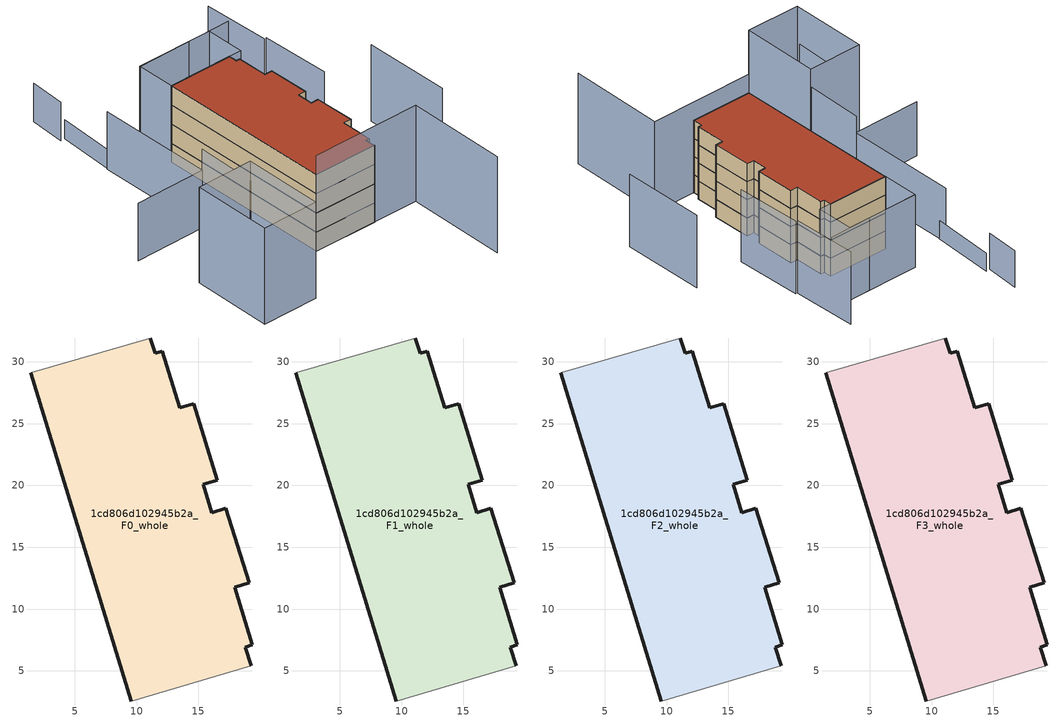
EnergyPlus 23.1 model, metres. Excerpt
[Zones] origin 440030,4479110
1cd806d102945b2a_F0_whole
 floor ground (EU_floor_Construction): 19.26,5.42 18.78,6.92 19.36,7.09 17.92,11.78 19.09,12.12 17.22,18.13 16.08,17.79 15.38,20.08 16.53,20.43 14.62,26.61 13.49,26.29 12.05,30.84 11.5,30.68 11.11,31.92 1.41,29.11 9.55,2.56 z0
 wall outside (EU_wall_Construction): 11.11,31.92 11.5,30.68 12.05,30.84 13.49,26.29 14.62,26.61 16.53,20.43 15.38,20.08 16.08,17.79 17.22,18.13 19.09,12.12 17.92,11.78 19.36,7.09 18.78,6.92 19.26,5.42 / 9.55,2.56 1.41,29.11 z0:3
 wall adiabatic (EU_wall_Construction): 19.26,5.42 9.55,2.56 / 1.41,29.11 11.11,31.92 z0:3
1cd806d102945b2a_F1_whole
 floor to 1cd806d102945b2a_F0_whole (EU_floor_Construction): 19.26,5.42 18.78,6.92 19.36,7.09 17.92,11.78 19.09,12.12 17.21,18.13 16.07,17.79 15.38,20.08 16.53,20.43 14.62,26.61 13.49,26.29 12.05,30.84 11.5,30.68 11.11,31.92 1.41,29.11 9.55,2.56 z3
 wall outside (EU_wall_Construction): 11.11,31.92 11.5,30.68 12.05,30.84 13.49,26.29 14.62,26.61 16.53,20.43 15.38,20.08 16.08,17.79 17.22,18.13 19.09,12.12 17.92,11.78 19.36,7.09 18.78,6.92 19.26,5.42 / 9.55,2.56 1.41,29.11 z3:6
 wall adiabatic (EU_wall_Construction): 19.26,5.42 9.55,2.56 / 1.41,29.11 11.11,31.92 z3:6
1cd806d102945b2a_F2_whole
 floor to 1cd806d102945b2a_F1_whole (EU_floor_Construction): 19.26,5.42 18.78,6.92 19.36,7.09 17.92,11.78 19.09,12.12 17.21,18.13 16.07,17.79 15.38,20.08 16.53,20.43 14.62,26.61 13.49,26.29 12.05,30.84 11.5,30.68 11.11,31.92 1.41,29.11 9.55,2.56 z6
 wall outside (EU_wall_Construction): 11.11,31.92 11.5,30.68 12.05,30.84 13.49,26.29 14.62,26.61 16.53,20.43 15.38,20.08 16.08,17.79 17.22,18.13 19.09,12.12 17.92,11.78 19.36,7.09 18.78,6.92 19.26,5.42 / 9.55,2.56 1.41,29.11 z6:9
 wall adiabatic (EU_wall_Construction): 19.26,5.42 9.55,2.56 / 1.41,29.11 11.11,31.92 z6:9
1cd806d102945b2a_F3_whole
 floor to 1cd806d102945b2a_F2_whole (EU_floor_Construction): 19.26,5.42 18.78,6.92 19.36,7.09 17.92,11.78 19.09,12.12 17.21,18.13 16.07,17.79 15.38,20.08 16.53,20.43 14.62,26.61 13.49,26.29 12.05,30.84 11.5,30.68 11.11,31.92 1.41,29.11 9.55,2.56 z9
 wall outside (EU_wall_Construction): 11.11,31.92 11.5,30.68 12.05,30.84 13.49,26.29 14.62,26.61 16.53,20.43 15.38,20.08 16.08,17.79 17.22,18.13 19.09,12.12 17.92,11.78 19.36,7.09 18.78,6.92 19.26,5.42 / 9.55,2.56 1.41,29.11 z9:12
 wall adiabatic (EU_wall_Construction): 19.26,5.42 9.55,2.56 / 1.41,29.11 11.11,31.92 z9:12
 roof outside (EU_roof_Construction): 14.62,26.61 16.53,20.43 15.38,20.08 16.08,17.79 17.22,18.13 19.09,12.12 17.92,11.78 19.36,7.09 18.78,6.92 19.26,5.42 9.55,2.56 1.41,29.11 11.11,31.92 11.5,30.68 12.05,30.84 13.49,26.29 z12
shading: 9.55,2.56 26.12,7.42 / 26.12,7.42 30.56,-7.72 / -3.62,-9.63 -7.22,2.52 / -7.22,2.52 1.32,5.05 / 1.32,5.05 4.92,-7.1 / 4.92,-7.1 -3.62,-9.63 z0:15; 32.84,13.52 28.82,26.48 / 20.64,23.45 17.2,33.7 / 16.92,33.61 13.59,43.55 / 14.44,39.32 -0.31,34.77 / -1.24,14.11 1.28,4.91 / -0.33,34.85 11.22,38.29 / 11.22,38.29 12.96,32.45 / 12.96,32.45 1.41,29.01 / 1.41,29.01 -0.33,34.85 z0:12; -5.81,-0.96 -3.74,-9.21 / -6.7,31.21 -1.41,13.75 / -1.41,13.75 -12.18,10.48 z0:9; -8.69,39.92 -6.33,29.98 z0:3; -10.6,45.13 -9.32,39.75 z0:6
[Building]
EU S2 Campaign: North Axis=0; Terrain=City; Solar Distribution=FullExterior
[Site:Location]
Madrid: Latitude=40.5; Longitude=-3.5; Time Zone=1; Elevation=609
[SizingPeriod:WeatherFileDays]
AnnualSizingPeriod: Begin Month=1; Begin Day of Month=1; End Month=12; End Day of Month=31; Day of Week for Start Day=Monday; Use Weather File Daylight Saving Period=No; Use Weather File Rain and Snow Indicators=No
[MATERIAL]
EU_InternalMass_Material: Roughness=MediumRough; Thickness=0.1; Conductivity=1; Density=1800; Specific Heat=900; Thermal Absorptance=0.9; Solar Absorptance=0.7; Visible Absorptance=0.7
[MATERIAL:NOMASS] Roughness=MediumRough; Thermal Absorptance=0.9; Solar Absorptance=0.7; Visible Absorptance=0.7
Name | Thermal Resistance
EU_wall_NoMass | 1.60022
EU_roof_NoMass | 1.57597
EU_floor_NoMass | 0.470652
[CONSTRUCTION]
EU_wall_Construction: EU_wall_NoMass
EU_roof_Construction: EU_roof_NoMass
EU_floor_Construction: EU_floor_NoMass
EU_InternalMass_Construction: EU_InternalMass_Material
[ZONE] Type=1; Multiplier=1; Ceiling Height=autocalculate; Volume=931.779; Floor Area=autocalculate; Part of Total Floor Area=Yes
1cd806d102945b2a_F0_whole; 1cd806d102945b2a_F1_whole; 1cd806d102945b2a_F2_whole; 1cd806d102945b2a_F3_whole
[INTERNALMASS] Construction=EU_InternalMass_Construction; Surface Area=310.593
Name | Zone or ZoneList
1cd806d102945b2a_F0_whole_EU_InternalMass | 1cd806d102945b2a_F0_whole
1cd806d102945b2a_F1_whole_EU_InternalMass | 1cd806d102945b2a_F1_whole
1cd806d102945b2a_F2_whole_EU_InternalMass | 1cd806d102945b2a_F2_whole
1cd806d102945b2a_F3_whole_EU_InternalMass | 1cd806d102945b2a_F3_whole
[OTHEREQUIPMENT] Fuel Type=Electricity; Design Level Calculation Method=Watts/Area; Power per Zone Floor Area=1; Fraction Latent=0; Fraction Radiant=0; Fraction Lost=0; Carbon Dioxide Generation Rate=0; EndUse Subcategory=EU_Step8_InternalGains
Name | Zone or ZoneList or Space or SpaceList | Schedule
EU_Step8_InternalGain_1cd806d102945b2a_F0_whole_f000 | 1cd806d102945b2a_F0_whole | EU_Step8_GainSchedule_1cd806d102945b2a_F0_whole_f000
EU_Step8_InternalGain_1cd806d102945b2a_F1_whole_f000 | 1cd806d102945b2a_F1_whole | EU_Step8_GainSchedule_1cd806d102945b2a_F1_whole_f000
EU_Step8_InternalGain_1cd806d102945b2a_F2_whole_f000 | 1cd806d102945b2a_F2_whole | EU_Step8_GainSchedule_1cd806d102945b2a_F2_whole_f000
EU_Step8_InternalGain_1cd806d102945b2a_F3_whole_f000 | 1cd806d102945b2a_F3_whole | EU_Step8_GainSchedule_1cd806d102945b2a_F3_whole_f000
[ZONEVENTILATION:DESIGNFLOWRATE] Schedule=EU_AlwaysOn; Design Flow Rate Calculation Method=AirChanges/Hour; Air Changes per Hour=0.480704; Ventilation Type=Natural; Fan Pressure Rise=0; Fan Total Efficiency=1; Constant Term Coefficient=1; Temperature Term Coefficient=0; Velocity Term Coefficient=0; Velocity Squared Term Coefficient=0; Minimum Indoor Temperature=-100; Maximum Indoor Temperature=100; Delta Temperature=-100; Minimum Outdoor Temperature=-100; Maximum Outdoor Temperature=100; Maximum Wind Speed=40
Name | Zone or ZoneList or Space or SpaceList
EU_ConstantAir_1cd806d102945b2a_F0_whole | 1cd806d102945b2a_F0_whole
EU_ConstantAir_1cd806d102945b2a_F1_whole | 1cd806d102945b2a_F1_whole
EU_ConstantAir_1cd806d102945b2a_F2_whole | 1cd806d102945b2a_F2_whole
EU_ConstantAir_1cd806d102945b2a_F3_whole | 1cd806d102945b2a_F3_whole
[HVACTEMPLATE:THERMOSTAT] Constant Heating Setpoint=20; Constant Cooling Setpoint=50
EU_HeatOnly_1cd806d102945b2a_F0_whole; EU_HeatOnly_1cd806d102945b2a_F1_whole; EU_HeatOnly_1cd806d102945b2a_F2_whole; EU_HeatOnly_1cd806d102945b2a_F3_whole
[HVACTEMPLATE:ZONE:IDEALLOADSAIRSYSTEM] System Availability Schedule=EU_AlwaysOn; Maximum Heating Supply Air Temperature=50; Minimum Cooling Supply Air Temperature=13; Maximum Heating Supply Air Humidity Ratio=0.0156; Minimum Cooling Supply Air Humidity Ratio=0.0077; Heating Limit=NoLimit; Cooling Limit=NoLimit; Heating Availability Schedule=EU_AlwaysOn; Cooling Availability Schedule=EU_CoolingOff; Dehumidification Control Type=ConstantSensibleHeatRatio; Cooling Sensible Heat Ratio=0.7; Dehumidification Setpoint=60; Humidification Control Type=None; Humidification Setpoint=30; Outdoor Air Method=None; Outdoor Air Flow Rate per Person=0.00944; Outdoor Air Flow Rate per Zone Floor Area=0; Outdoor Air Flow Rate per Zone=0; Demand Controlled Ventilation Type=None; Outdoor Air Economizer Type=NoEconomizer; Heat Recovery Type=None; Sensible Heat Recovery Effectiveness=0.7; Latent Heat Recovery Effectiveness=0.65
Name | Template Thermostat
1cd806d102945b2a_F0_whole | EU_HeatOnly_1cd806d102945b2a_F0_whole
1cd806d102945b2a_F1_whole | EU_HeatOnly_1cd806d102945b2a_F1_whole
1cd806d102945b2a_F2_whole | EU_HeatOnly_1cd806d102945b2a_F2_whole
1cd806d102945b2a_F3_whole | EU_HeatOnly_1cd806d102945b2a_F3_whole
[SIZING:ZONE] Zone Cooling Design Supply Air Temperature Input Method=SupplyAirTemperature; Zone Cooling Design Supply Air Temperature=13; Zone Heating Design Supply Air Temperature Input Method=SupplyAirTemperature; Zone Heating Design Supply Air Temperature=50; Zone Cooling Design Supply Air Humidity Ratio=0.008; Zone Heating Design Supply Air Humidity Ratio=0.008; Cooling Design Air Flow Method=DesignDay; Cooling Design Air Flow Rate=0; Cooling Minimum Air Flow per Zone Floor Area=0.000762; Cooling Minimum Air Flow=0; Cooling Minimum Air Flow Fraction=0.2; Heating Design Air Flow Method=DesignDay; Heating Design Air Flow Rate=0; Heating Maximum Air Flow per Zone Floor Area=0.002032; Heating Maximum Air Flow=0.141576; Heating Maximum Air Flow Fraction=0.3; Account for Dedicated Outdoor Air System=No; Dedicated Outdoor Air System Control Strategy=NeutralSupplyAir; Dedicated Outdoor Air Low Setpoint Temperature for Design=autosize; Dedicated Outdoor Air High Setpoint Temperature for Design=autosize; Zone Load Sizing Method=Sensible Load Only No Latent Load; Zone Latent Cooling Design Supply Air Humidity Ratio Input Method=HumidityRatioDifference; Zone Cooling Design Supply Air Humidity Ratio Difference=0.005; Zone Latent Heating Design Supply Air Humidity Ratio Input Method=HumidityRatioDifference; Zone Humidification Design Supply Air Humidity Ratio Difference=0.005
1cd806d102945b2a_F0_whole; 1cd806d102945b2a_F1_whole; 1cd806d102945b2a_F2_whole; 1cd806d102945b2a_F3_whole
[SCHEDULE:CONSTANT]
Name | Hourly Value
EU_AlwaysOn | 1
EU_CoolingOff | 0
[SCHEDULE:FILE] Column Number=1; Rows to Skip at Top=0; Number of Hours of Data=8760; Column Separator=Comma; Interpolate to Timestep=No; Minutes per Item=60; Adjust Schedule for Daylight Savings=Yes
Name | File
EU_Step8_GainSchedule_1cd806d102945b2a_F0_whole_f000 | ../../schedules/1cd806d102945b2a/1cd806d102945b2a_F0_whole_f000_gain.csv
EU_Step8_GainSchedule_1cd806d102945b2a_F1_whole_f000 | ../../schedules/1cd806d102945b2a/1cd806d102945b2a_F1_whole_f000_gain.csv
EU_Step8_GainSchedule_1cd806d102945b2a_F2_whole_f000 | ../../schedules/1cd806d102945b2a/1cd806d102945b2a_F2_whole_f000_gain.csv
EU_Step8_GainSchedule_1cd806d102945b2a_F3_whole_f000 | ../../schedules/1cd806d102945b2a/1cd806d102945b2a_F3_whole_f000_gain.csv
